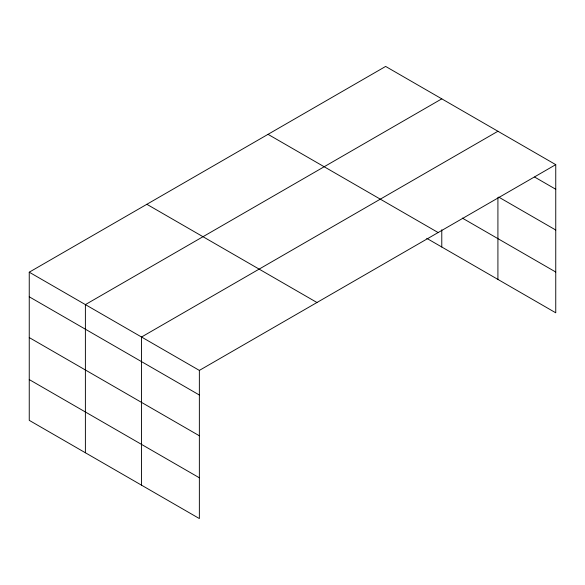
<?xml version="1.0" encoding="UTF-8"?>
<svg xmlns="http://www.w3.org/2000/svg" width="585" height="585" viewBox="0 0 585 585"><rect width="100%" height="100%" fill="white"/><g stroke="black" fill="none" stroke-linecap="round" stroke-linejoin="round"><path stroke-width="0.88" d="M555.75 164.648L385.639 66.434L29.25 272.193L29.25 420.352L199.361 518.566L199.361 370.407L555.75 164.648L555.75 312.807L426.75 238.329M441.777 98.85L85.388 304.609L85.388 452.761M497.915 131.259L141.526 337.018L141.526 485.17M534.646 177.072L555.75 189.255M498.691 197.086L555.75 230.022M462.333 218.095L555.75 272.032M268.032 134.338L438.143 232.552M146.857 204.297L316.968 302.511M29.25 272.193L199.361 370.407M29.25 296.8L199.361 395.014M29.25 337.574L199.361 435.781M29.25 379.577L199.361 477.791M497.915 197.547L497.915 279.411M441.777 229.788L441.777 247.002"/></g></svg>
